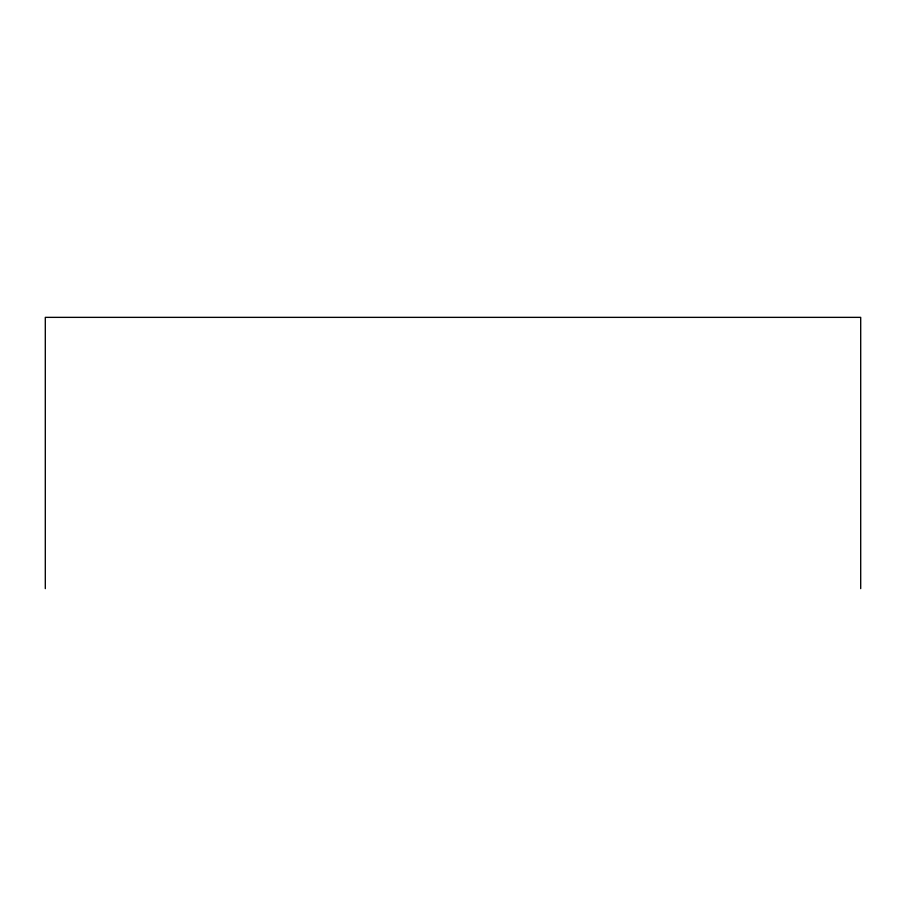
<?xml version="1.0" encoding="UTF-8"?>
<svg xmlns="http://www.w3.org/2000/svg" width="906" height="906" viewBox="0 0 906 906"><rect width="100%" height="100%" fill="white"/><g stroke="black" fill="none" stroke-linecap="round" stroke-linejoin="round"><path stroke-width="1.36" d="M860.7 588.64L860.7 317.36L45.3 317.36L45.3 588.64"/></g></svg>
